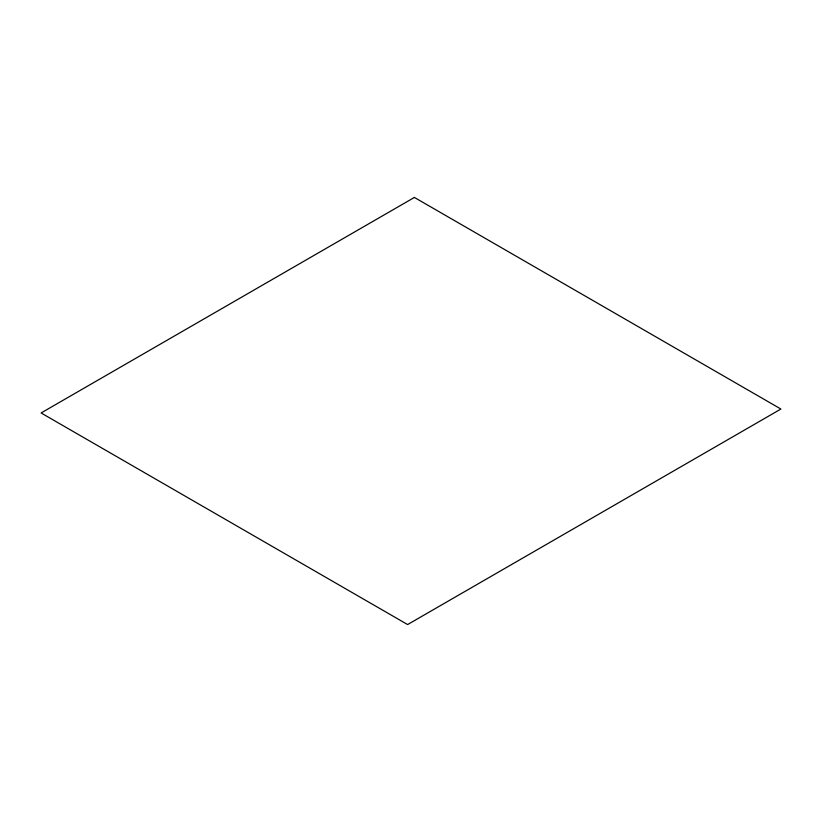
<?xml version="1.0" encoding="UTF-8"?>
<svg xmlns="http://www.w3.org/2000/svg" width="822" height="822" viewBox="0 0 822 822"><rect width="100%" height="100%" fill="white"/><g stroke="black" fill="none" stroke-linecap="round" stroke-linejoin="round"><path stroke-width="1.23" d="M414.391 197.444L41.1 412.963L407.609 624.556L780.9 409.037L414.391 197.444"/></g></svg>
